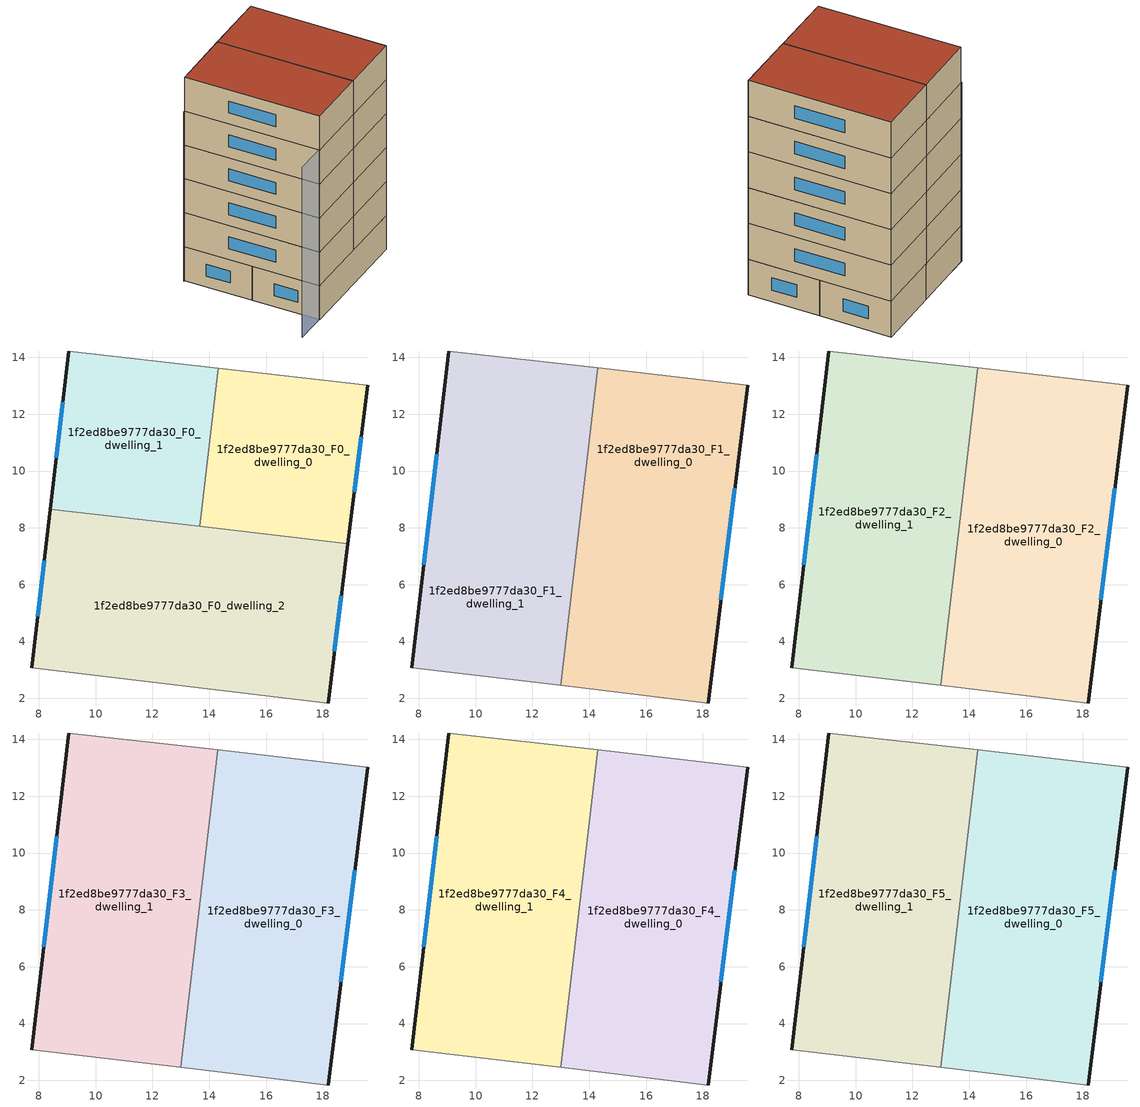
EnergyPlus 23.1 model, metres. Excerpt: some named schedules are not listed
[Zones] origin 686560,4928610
1f2ed8be9777da30_F0_dwelling_0
 floor ground (EU_floor_Construction): 19.58,13.03 18.88,7.44 13.66,8.05 14.31,13.63 z0
 wall outside (EU_wall_Construction): 18.88,7.44 19.58,13.03 z0:3
 wall adiabatic (EU_wall_Construction): 19.58,13.03 14.31,13.63 z0:3
 wall to 1f2ed8be9777da30_F0_dwelling_2 (EU_wall_Construction): 13.66,8.05 18.88,7.44 z0:3
 wall to 1f2ed8be9777da30_F0_dwelling_1 (EU_wall_Construction): 14.31,13.63 13.66,8.05 z0:3
 window (EU_Window_Construction): 19.11,9.26 19.35,11.21 z0.98:2.02
1f2ed8be9777da30_F0_dwelling_1
 floor ground (EU_floor_Construction): 14.31,13.63 13.66,8.05 8.4,8.67 9.05,14.23 z0
 wall outside (EU_wall_Construction): 9.05,14.23 8.4,8.67 z0:3
 wall adiabatic (EU_wall_Construction): 14.31,13.63 9.05,14.23 z0:3
 wall to 1f2ed8be9777da30_F0_dwelling_2 (EU_wall_Construction): 8.4,8.67 13.66,8.05 z0:3
 window (EU_Window_Construction): 8.84,12.42 8.61,10.47 z0.98:2.02
1f2ed8be9777da30_F0_dwelling_2
 floor ground (EU_floor_Construction): 18.88,7.44 18.18,1.84 7.75,3.08 8.4,8.67 z0
 wall outside (EU_wall_Construction): 18.18,1.84 18.88,7.44 / 8.4,8.67 7.75,3.08 z0:3
 wall adiabatic (EU_wall_Construction): 7.75,3.08 18.18,1.84 z0:3
 window (EU_Window_Construction): 18.41,3.66 18.66,5.62 / 8.19,6.85 7.96,4.89 z0.98:2.02
1f2ed8be9777da30_F1_dwelling_0
 floor to 1f2ed8be9777da30_F0_dwelling_0 (EU_floor_Construction): 19.58,13.03 18.88,7.44 13.66,8.05 14.31,13.63 z3
 floor to 1f2ed8be9777da30_F0_dwelling_1 (EU_floor_Construction): 14.31,13.63 13.66,8.05 13.65,8.05 14.3,13.63 z3
 floor to 1f2ed8be9777da30_F0_dwelling_2 (EU_floor_Construction): 18.88,7.44 18.18,1.84 13,2.45 13.65,8.05 z3
 wall outside (EU_wall_Construction): 18.18,1.84 19.58,13.03 z3:6
 wall adiabatic (EU_wall_Construction): 19.58,13.03 14.3,13.63 / 13,2.45 18.18,1.84 z3:6
 wall to 1f2ed8be9777da30_F1_dwelling_1 (EU_wall_Construction): 14.3,13.63 13,2.45 z3:6
 window (EU_Window_Construction): 18.64,5.48 19.13,9.39 z3.98:5.02
1f2ed8be9777da30_F1_dwelling_1
 floor to 1f2ed8be9777da30_F0_dwelling_1 (EU_floor_Construction): 14.3,13.63 13.65,8.05 8.4,8.67 9.05,14.23 z3
 floor to 1f2ed8be9777da30_F0_dwelling_2 (EU_floor_Construction): 13.65,8.05 13,2.45 7.75,3.08 8.4,8.67 z3
 wall outside (EU_wall_Construction): 9.05,14.23 7.75,3.08 z3:6
 wall adiabatic (EU_wall_Construction): 7.75,3.08 13,2.45 / 14.3,13.63 9.05,14.23 z3:6
 window (EU_Window_Construction): 8.63,10.6 8.17,6.7 z3.98:5.02
1f2ed8be9777da30_F2_dwelling_0
 floor to 1f2ed8be9777da30_F1_dwelling_0 (EU_floor_Construction): 19.58,13.03 18.18,1.84 13,2.45 14.3,13.63 z6
 wall outside (EU_wall_Construction): 18.18,1.84 19.58,13.03 z6:9
 wall adiabatic (EU_wall_Construction): 19.58,13.03 14.3,13.63 / 13,2.45 18.18,1.84 z6:9
 wall to 1f2ed8be9777da30_F2_dwelling_1 (EU_wall_Construction): 14.3,13.63 13,2.45 z6:9
 window (EU_Window_Construction): 18.64,5.48 19.13,9.39 z6.98:8.02
1f2ed8be9777da30_F2_dwelling_1
 floor to 1f2ed8be9777da30_F1_dwelling_1 (EU_floor_Construction): 14.3,13.63 13,2.45 7.75,3.08 9.05,14.23 z6
 wall outside (EU_wall_Construction): 9.05,14.23 7.75,3.08 z6:9
 wall adiabatic (EU_wall_Construction): 7.75,3.08 13,2.45 / 14.3,13.63 9.05,14.23 z6:9
 window (EU_Window_Construction): 8.63,10.6 8.17,6.7 z6.98:8.02
1f2ed8be9777da30_F3_dwelling_0
 floor to 1f2ed8be9777da30_F2_dwelling_0 (EU_floor_Construction): 19.58,13.03 18.18,1.84 13,2.45 14.3,13.63 z9
 wall outside (EU_wall_Construction): 18.18,1.84 19.58,13.03 z9:12
 wall adiabatic (EU_wall_Construction): 19.58,13.03 14.3,13.63 / 13,2.45 18.18,1.84 z9:12
 wall to 1f2ed8be9777da30_F3_dwelling_1 (EU_wall_Construction): 14.3,13.63 13,2.45 z9:12
 window (EU_Window_Construction): 18.64,5.48 19.13,9.39 z9.98:11.02
1f2ed8be9777da30_F3_dwelling_1
 floor to 1f2ed8be9777da30_F2_dwelling_1 (EU_floor_Construction): 14.3,13.63 13,2.45 7.75,3.08 9.05,14.23 z9
 wall outside (EU_wall_Construction): 9.05,14.23 7.75,3.08 z9:12
 wall adiabatic (EU_wall_Construction): 7.75,3.08 13,2.45 / 14.3,13.63 9.05,14.23 z9:12
 window (EU_Window_Construction): 8.63,10.6 8.17,6.7 z9.98:11.02
1f2ed8be9777da30_F4_dwelling_0
 floor to 1f2ed8be9777da30_F3_dwelling_0 (EU_floor_Construction): 19.58,13.03 18.18,1.84 13,2.45 14.3,13.63 z12
 wall outside (EU_wall_Construction): 18.18,1.84 19.58,13.03 z12:15
 wall adiabatic (EU_wall_Construction): 19.58,13.03 14.3,13.63 / 13,2.45 18.18,1.84 z12:15
 wall to 1f2ed8be9777da30_F4_dwelling_1 (EU_wall_Construction): 14.3,13.63 13,2.45 z12:15
 window (EU_Window_Construction): 18.64,5.48 19.13,9.39 z12.98:14.02
1f2ed8be9777da30_F4_dwelling_1
 floor to 1f2ed8be9777da30_F3_dwelling_1 (EU_floor_Construction): 14.3,13.63 13,2.45 7.75,3.08 9.05,14.23 z12
 wall outside (EU_wall_Construction): 9.05,14.23 7.75,3.08 z12:15
 wall adiabatic (EU_wall_Construction): 7.75,3.08 13,2.45 / 14.3,13.63 9.05,14.23 z12:15
 window (EU_Window_Construction): 8.63,10.6 8.17,6.7 z12.98:14.02
1f2ed8be9777da30_F5_dwelling_0
 floor to 1f2ed8be9777da30_F4_dwelling_0 (EU_floor_Construction): 19.58,13.03 18.18,1.84 13,2.45 14.3,13.63 z15
 wall outside (EU_wall_Construction): 18.18,1.84 19.58,13.03 z15:18
 wall adiabatic (EU_wall_Construction): 19.58,13.03 14.3,13.63 / 13,2.45 18.18,1.84 z15:18
 wall to 1f2ed8be9777da30_F5_dwelling_1 (EU_wall_Construction): 14.3,13.63 13,2.45 z15:18
 window (EU_Window_Construction): 18.64,5.48 19.13,9.39 z15.98:17.02
 roof outside (EU_roof_Construction): 18.18,1.84 19.58,13.03 14.3,13.63 13,2.45 z18
1f2ed8be9777da30_F5_dwelling_1
 floor to 1f2ed8be9777da30_F4_dwelling_1 (EU_floor_Construction): 14.3,13.63 13,2.45 7.75,3.08 9.05,14.23 z15
 wall outside (EU_wall_Construction): 9.05,14.23 7.75,3.08 z15:18
 wall adiabatic (EU_wall_Construction): 7.75,3.08 13,2.45 / 14.3,13.63 9.05,14.23 z15:18
 window (EU_Window_Construction): 8.63,10.6 8.17,6.7 z15.98:17.02
 roof outside (EU_roof_Construction): 13,2.45 14.3,13.63 9.05,14.23 7.75,3.08 z18
shading: 5.18,3.48 18.18,1.84 / 19.57,12.91 8.95,14.24 z0:15
[Building]
EU S2 Campaign: North Axis=0; Terrain=City; Solar Distribution=FullExterior
[Site:Location]
Bologna: Latitude=44.5; Longitude=11.25; Time Zone=1; Elevation=37
[SizingPeriod:WeatherFileDays]
AnnualSizingPeriod: Begin Month=1; Begin Day of Month=1; End Month=12; End Day of Month=31; Day of Week for Start Day=Monday; Use Weather File Daylight Saving Period=No; Use Weather File Rain and Snow Indicators=No
[MATERIAL]
EU_InternalMass_Material: Roughness=MediumRough; Thickness=0.1; Conductivity=1; Density=1800; Specific Heat=900; Thermal Absorptance=0.9; Solar Absorptance=0.7; Visible Absorptance=0.7
[MATERIAL:NOMASS] Roughness=MediumRough; Thermal Absorptance=0.9; Solar Absorptance=0.7; Visible Absorptance=0.7
Name | Thermal Resistance
EU_wall_NoMass | 0.905828
EU_roof_NoMass | 0.37593
EU_floor_NoMass | 0.67114
[WINDOWMATERIAL:SIMPLEGLAZINGSYSTEM]
EU_Window_SimpleGlazing: UFactor=4.52486; Solar Heat Gain Coefficient=0.85; Visible Transmittance=0.85
[CONSTRUCTION]
EU_wall_Construction: EU_wall_NoMass
EU_roof_Construction: EU_roof_NoMass
EU_floor_Construction: EU_floor_NoMass
EU_Window_Construction: EU_Window_SimpleGlazing
EU_InternalMass_Construction: EU_InternalMass_Material
[ZONE] Type=1; Multiplier=1; Ceiling Height=autocalculate; Floor Area=autocalculate; Part of Total Floor Area=Yes
Name | Volume
1f2ed8be9777da30_F0_dwelling_0 | 89.0435
1f2ed8be9777da30_F1_dwelling_0 | 178.07
1f2ed8be9777da30_F2_dwelling_0; 1f2ed8be9777da30_F3_dwelling_0; 1f2ed8be9777da30_F4_dwelling_0; 1f2ed8be9777da30_F5_dwelling_0 | 178.075
1f2ed8be9777da30_F0_dwelling_1 | 89.0347
1f2ed8be9777da30_F1_dwelling_1 | 178.034
1f2ed8be9777da30_F2_dwelling_1; 1f2ed8be9777da30_F3_dwelling_1; 1f2ed8be9777da30_F4_dwelling_1; 1f2ed8be9777da30_F5_dwelling_1 | 178.042
1f2ed8be9777da30_F0_dwelling_2 | 178.04
[INTERNALMASS] Construction=EU_InternalMass_Construction
Name | Zone or ZoneList | Surface Area
1f2ed8be9777da30_F0_dwelling_0_EU_InternalMass | 1f2ed8be9777da30_F0_dwelling_0 | 29.6811
1f2ed8be9777da30_F0_dwelling_1_EU_InternalMass | 1f2ed8be9777da30_F0_dwelling_1 | 29.6782
1f2ed8be9777da30_F0_dwelling_2_EU_InternalMass | 1f2ed8be9777da30_F0_dwelling_2 | 59.3466
1f2ed8be9777da30_F1_dwelling_0_EU_InternalMass | 1f2ed8be9777da30_F1_dwelling_0 | 59.3585
1f2ed8be9777da30_F1_dwelling_1_EU_InternalMass | 1f2ed8be9777da30_F1_dwelling_1 | 59.3475
1f2ed8be9777da30_F2_dwelling_0_EU_InternalMass | 1f2ed8be9777da30_F2_dwelling_0 | 59.3585
1f2ed8be9777da30_F2_dwelling_1_EU_InternalMass | 1f2ed8be9777da30_F2_dwelling_1 | 59.3475
1f2ed8be9777da30_F3_dwelling_0_EU_InternalMass | 1f2ed8be9777da30_F3_dwelling_0 | 59.3585
1f2ed8be9777da30_F3_dwelling_1_EU_InternalMass | 1f2ed8be9777da30_F3_dwelling_1 | 59.3475
1f2ed8be9777da30_F4_dwelling_0_EU_InternalMass | 1f2ed8be9777da30_F4_dwelling_0 | 59.3585
1f2ed8be9777da30_F4_dwelling_1_EU_InternalMass | 1f2ed8be9777da30_F4_dwelling_1 | 59.3475
1f2ed8be9777da30_F5_dwelling_0_EU_InternalMass | 1f2ed8be9777da30_F5_dwelling_0 | 59.3585
1f2ed8be9777da30_F5_dwelling_1_EU_InternalMass | 1f2ed8be9777da30_F5_dwelling_1 | 59.3475
[OTHEREQUIPMENT] Fuel Type=Electricity; Design Level Calculation Method=Watts/Area; Power per Zone Floor Area=1; Fraction Latent=0; Fraction Radiant=0; Fraction Lost=0; Carbon Dioxide Generation Rate=0; EndUse Subcategory=EU_Step8_InternalGains
Name | Zone or ZoneList or Space or SpaceList | Schedule
EU_Step8_InternalGain_1f2ed8be9777da30_F0_dwelling_0_f000 | 1f2ed8be9777da30_F0_dwelling_0 | EU_Step8_GainSchedule_1f2ed8be9777da30_F0_dwelling_0_f000
EU_Step8_InternalGain_1f2ed8be9777da30_F0_dwelling_1_f000 | 1f2ed8be9777da30_F0_dwelling_1 | EU_Step8_GainSchedule_1f2ed8be9777da30_F0_dwelling_1_f000
EU_Step8_InternalGain_1f2ed8be9777da30_F0_dwelling_2_f000 | 1f2ed8be9777da30_F0_dwelling_2 | EU_Step8_GainSchedule_1f2ed8be9777da30_F0_dwelling_2_f000
EU_Step8_InternalGain_1f2ed8be9777da30_F1_dwelling_0_f000 | 1f2ed8be9777da30_F1_dwelling_0 | EU_Step8_GainSchedule_1f2ed8be9777da30_F1_dwelling_0_f000
EU_Step8_InternalGain_1f2ed8be9777da30_F1_dwelling_1_f000 | 1f2ed8be9777da30_F1_dwelling_1 | EU_Step8_GainSchedule_1f2ed8be9777da30_F1_dwelling_1_f000
EU_Step8_InternalGain_1f2ed8be9777da30_F2_dwelling_0_f000 | 1f2ed8be9777da30_F2_dwelling_0 | EU_Step8_GainSchedule_1f2ed8be9777da30_F2_dwelling_0_f000
EU_Step8_InternalGain_1f2ed8be9777da30_F2_dwelling_1_f000 | 1f2ed8be9777da30_F2_dwelling_1 | EU_Step8_GainSchedule_1f2ed8be9777da30_F2_dwelling_1_f000
EU_Step8_InternalGain_1f2ed8be9777da30_F3_dwelling_0_f000 | 1f2ed8be9777da30_F3_dwelling_0 | EU_Step8_GainSchedule_1f2ed8be9777da30_F3_dwelling_0_f000
EU_Step8_InternalGain_1f2ed8be9777da30_F3_dwelling_1_f000 | 1f2ed8be9777da30_F3_dwelling_1 | EU_Step8_GainSchedule_1f2ed8be9777da30_F3_dwelling_1_f000
EU_Step8_InternalGain_1f2ed8be9777da30_F4_dwelling_0_f000 | 1f2ed8be9777da30_F4_dwelling_0 | EU_Step8_GainSchedule_1f2ed8be9777da30_F4_dwelling_0_f000
EU_Step8_InternalGain_1f2ed8be9777da30_F4_dwelling_1_f000 | 1f2ed8be9777da30_F4_dwelling_1 | EU_Step8_GainSchedule_1f2ed8be9777da30_F4_dwelling_1_f000
EU_Step8_InternalGain_1f2ed8be9777da30_F5_dwelling_0_f000 | 1f2ed8be9777da30_F5_dwelling_0 | EU_Step8_GainSchedule_1f2ed8be9777da30_F5_dwelling_0_f000
EU_Step8_InternalGain_1f2ed8be9777da30_F5_dwelling_1_f000 | 1f2ed8be9777da30_F5_dwelling_1 | EU_Step8_GainSchedule_1f2ed8be9777da30_F5_dwelling_1_f000
[ZONEVENTILATION:DESIGNFLOWRATE] Schedule=EU_AlwaysOn; Design Flow Rate Calculation Method=AirChanges/Hour; Air Changes per Hour=0.73129; Ventilation Type=Natural; Fan Pressure Rise=0; Fan Total Efficiency=1; Constant Term Coefficient=1; Temperature Term Coefficient=0; Velocity Term Coefficient=0; Velocity Squared Term Coefficient=0; Minimum Indoor Temperature=-100; Maximum Indoor Temperature=100; Delta Temperature=-100; Minimum Outdoor Temperature=-100; Maximum Outdoor Temperature=100; Maximum Wind Speed=40
Name | Zone or ZoneList or Space or SpaceList
EU_ConstantAir_1f2ed8be9777da30_F0_dwelling_0 | 1f2ed8be9777da30_F0_dwelling_0
EU_ConstantAir_1f2ed8be9777da30_F0_dwelling_1 | 1f2ed8be9777da30_F0_dwelling_1
EU_ConstantAir_1f2ed8be9777da30_F0_dwelling_2 | 1f2ed8be9777da30_F0_dwelling_2
EU_ConstantAir_1f2ed8be9777da30_F1_dwelling_0 | 1f2ed8be9777da30_F1_dwelling_0
EU_ConstantAir_1f2ed8be9777da30_F1_dwelling_1 | 1f2ed8be9777da30_F1_dwelling_1
EU_ConstantAir_1f2ed8be9777da30_F2_dwelling_0 | 1f2ed8be9777da30_F2_dwelling_0
EU_ConstantAir_1f2ed8be9777da30_F2_dwelling_1 | 1f2ed8be9777da30_F2_dwelling_1
EU_ConstantAir_1f2ed8be9777da30_F3_dwelling_0 | 1f2ed8be9777da30_F3_dwelling_0
EU_ConstantAir_1f2ed8be9777da30_F3_dwelling_1 | 1f2ed8be9777da30_F3_dwelling_1
EU_ConstantAir_1f2ed8be9777da30_F4_dwelling_0 | 1f2ed8be9777da30_F4_dwelling_0
EU_ConstantAir_1f2ed8be9777da30_F4_dwelling_1 | 1f2ed8be9777da30_F4_dwelling_1
EU_ConstantAir_1f2ed8be9777da30_F5_dwelling_0 | 1f2ed8be9777da30_F5_dwelling_0
EU_ConstantAir_1f2ed8be9777da30_F5_dwelling_1 | 1f2ed8be9777da30_F5_dwelling_1
[HVACTEMPLATE:THERMOSTAT] Constant Heating Setpoint=20; Constant Cooling Setpoint=50
EU_HeatOnly_1f2ed8be9777da30_F0_dwelling_0; EU_HeatOnly_1f2ed8be9777da30_F0_dwelling_1; EU_HeatOnly_1f2ed8be9777da30_F0_dwelling_2; EU_HeatOnly_1f2ed8be9777da30_F1_dwelling_0; EU_HeatOnly_1f2ed8be9777da30_F1_dwelling_1; EU_HeatOnly_1f2ed8be9777da30_F2_dwelling_0; EU_HeatOnly_1f2ed8be9777da30_F2_dwelling_1; EU_HeatOnly_1f2ed8be9777da30_F3_dwelling_0; EU_HeatOnly_1f2ed8be9777da30_F3_dwelling_1; EU_HeatOnly_1f2ed8be9777da30_F4_dwelling_0; EU_HeatOnly_1f2ed8be9777da30_F4_dwelling_1; EU_HeatOnly_1f2ed8be9777da30_F5_dwelling_0; EU_HeatOnly_1f2ed8be9777da30_F5_dwelling_1
[HVACTEMPLATE:ZONE:IDEALLOADSAIRSYSTEM] System Availability Schedule=EU_AlwaysOn; Maximum Heating Supply Air Temperature=50; Minimum Cooling Supply Air Temperature=13; Maximum Heating Supply Air Humidity Ratio=0.0156; Minimum Cooling Supply Air Humidity Ratio=0.0077; Heating Limit=NoLimit; Cooling Limit=NoLimit; Heating Availability Schedule=EU_AlwaysOn; Cooling Availability Schedule=EU_CoolingOff; Dehumidification Control Type=ConstantSensibleHeatRatio; Cooling Sensible Heat Ratio=0.7; Dehumidification Setpoint=60; Humidification Control Type=None; Humidification Setpoint=30; Outdoor Air Method=None; Outdoor Air Flow Rate per Person=0.00944; Outdoor Air Flow Rate per Zone Floor Area=0; Outdoor Air Flow Rate per Zone=0; Demand Controlled Ventilation Type=None; Outdoor Air Economizer Type=NoEconomizer; Heat Recovery Type=None; Sensible Heat Recovery Effectiveness=0.7; Latent Heat Recovery Effectiveness=0.65
Name | Template Thermostat
1f2ed8be9777da30_F0_dwelling_0 | EU_HeatOnly_1f2ed8be9777da30_F0_dwelling_0
1f2ed8be9777da30_F0_dwelling_1 | EU_HeatOnly_1f2ed8be9777da30_F0_dwelling_1
1f2ed8be9777da30_F0_dwelling_2 | EU_HeatOnly_1f2ed8be9777da30_F0_dwelling_2
1f2ed8be9777da30_F1_dwelling_0 | EU_HeatOnly_1f2ed8be9777da30_F1_dwelling_0
1f2ed8be9777da30_F1_dwelling_1 | EU_HeatOnly_1f2ed8be9777da30_F1_dwelling_1
1f2ed8be9777da30_F2_dwelling_0 | EU_HeatOnly_1f2ed8be9777da30_F2_dwelling_0
1f2ed8be9777da30_F2_dwelling_1 | EU_HeatOnly_1f2ed8be9777da30_F2_dwelling_1
1f2ed8be9777da30_F3_dwelling_0 | EU_HeatOnly_1f2ed8be9777da30_F3_dwelling_0
1f2ed8be9777da30_F3_dwelling_1 | EU_HeatOnly_1f2ed8be9777da30_F3_dwelling_1
1f2ed8be9777da30_F4_dwelling_0 | EU_HeatOnly_1f2ed8be9777da30_F4_dwelling_0
1f2ed8be9777da30_F4_dwelling_1 | EU_HeatOnly_1f2ed8be9777da30_F4_dwelling_1
1f2ed8be9777da30_F5_dwelling_0 | EU_HeatOnly_1f2ed8be9777da30_F5_dwelling_0
1f2ed8be9777da30_F5_dwelling_1 | EU_HeatOnly_1f2ed8be9777da30_F5_dwelling_1
[SIZING:ZONE] Zone Cooling Design Supply Air Temperature Input Method=SupplyAirTemperature; Zone Cooling Design Supply Air Temperature=13; Zone Heating Design Supply Air Temperature Input Method=SupplyAirTemperature; Zone Heating Design Supply Air Temperature=50; Zone Cooling Design Supply Air Humidity Ratio=0.008; Zone Heating Design Supply Air Humidity Ratio=0.008; Cooling Design Air Flow Method=DesignDay; Cooling Design Air Flow Rate=0; Cooling Minimum Air Flow per Zone Floor Area=0.000762; Cooling Minimum Air Flow=0; Cooling Minimum Air Flow Fraction=0.2; Heating Design Air Flow Method=DesignDay; Heating Design Air Flow Rate=0; Heating Maximum Air Flow per Zone Floor Area=0.002032; Heating Maximum Air Flow=0.141576; Heating Maximum Air Flow Fraction=0.3; Account for Dedicated Outdoor Air System=No; Dedicated Outdoor Air System Control Strategy=NeutralSupplyAir; Dedicated Outdoor Air Low Setpoint Temperature for Design=autosize; Dedicated Outdoor Air High Setpoint Temperature for Design=autosize; Zone Load Sizing Method=Sensible Load Only No Latent Load; Zone Latent Cooling Design Supply Air Humidity Ratio Input Method=HumidityRatioDifference; Zone Cooling Design Supply Air Humidity Ratio Difference=0.005; Zone Latent Heating Design Supply Air Humidity Ratio Input Method=HumidityRatioDifference; Zone Humidification Design Supply Air Humidity Ratio Difference=0.005
1f2ed8be9777da30_F0_dwelling_0; 1f2ed8be9777da30_F0_dwelling_1; 1f2ed8be9777da30_F0_dwelling_2; 1f2ed8be9777da30_F1_dwelling_0; 1f2ed8be9777da30_F1_dwelling_1; 1f2ed8be9777da30_F2_dwelling_0; 1f2ed8be9777da30_F2_dwelling_1; 1f2ed8be9777da30_F3_dwelling_0; 1f2ed8be9777da30_F3_dwelling_1; 1f2ed8be9777da30_F4_dwelling_0; 1f2ed8be9777da30_F4_dwelling_1; 1f2ed8be9777da30_F5_dwelling_0; 1f2ed8be9777da30_F5_dwelling_1
[SCHEDULE:FILE] Column Number=1; Rows to Skip at Top=0; Number of Hours of Data=8760; Column Separator=Comma; Interpolate to Timestep=No; Minutes per Item=60; Adjust Schedule for Daylight Savings=Yes
Name | File
EU_Step8_GainSchedule_1f2ed8be9777da30_F0_dwelling_0_f000 | ../../schedules/1f2ed8be9777da30/1f2ed8be9777da30_F0_dwelling_0_f000_gain.csv
EU_Step8_GainSchedule_1f2ed8be9777da30_F0_dwelling_1_f000 | ../../schedules/1f2ed8be9777da30/1f2ed8be9777da30_F0_dwelling_1_f000_gain.csv
EU_Step8_GainSchedule_1f2ed8be9777da30_F0_dwelling_2_f000 | ../../schedules/1f2ed8be9777da30/1f2ed8be9777da30_F0_dwelling_2_f000_gain.csv
EU_Step8_GainSchedule_1f2ed8be9777da30_F1_dwelling_0_f000 | ../../schedules/1f2ed8be9777da30/1f2ed8be9777da30_F1_dwelling_0_f000_gain.csv
EU_Step8_GainSchedule_1f2ed8be9777da30_F1_dwelling_1_f000 | ../../schedules/1f2ed8be9777da30/1f2ed8be9777da30_F1_dwelling_1_f000_gain.csv
EU_Step8_GainSchedule_1f2ed8be9777da30_F2_dwelling_0_f000 | ../../schedules/1f2ed8be9777da30/1f2ed8be9777da30_F2_dwelling_0_f000_gain.csv
EU_Step8_GainSchedule_1f2ed8be9777da30_F2_dwelling_1_f000 | ../../schedules/1f2ed8be9777da30/1f2ed8be9777da30_F2_dwelling_1_f000_gain.csv
EU_Step8_GainSchedule_1f2ed8be9777da30_F3_dwelling_0_f000 | ../../schedules/1f2ed8be9777da30/1f2ed8be9777da30_F3_dwelling_0_f000_gain.csv
